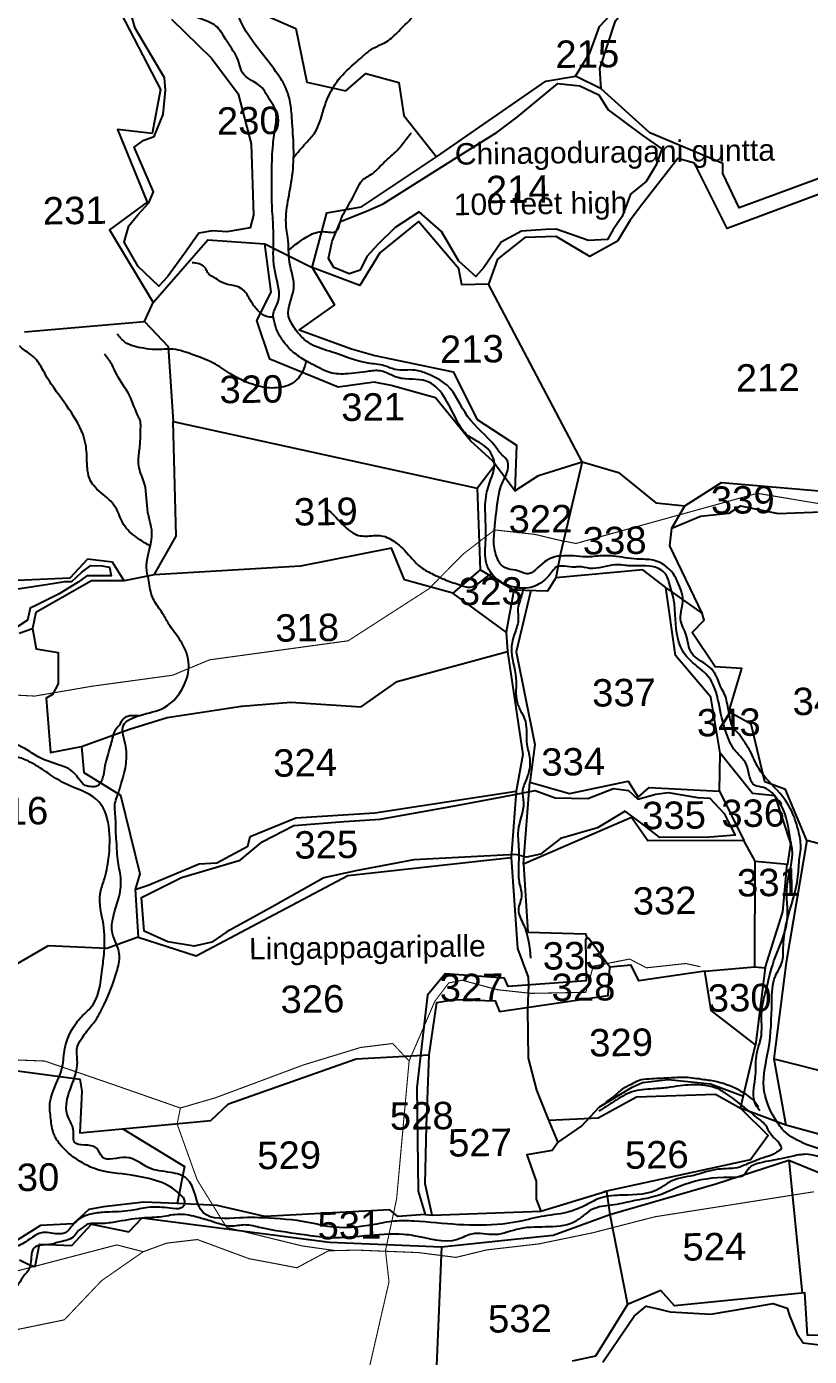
# Model space of a CAD drawing. Header units: feet. Extents: x 806214 to 813245, y 1575800 to 1585148.
# Drawn here: x 808977 to 809709, y 1579560 to 1580803 of the extents above; entities that cross this region are included whole.
import ezdxf
from ezdxf.enums import TextEntityAlignment as Align

# ---------------------------------------------------------------- set-up
doc = ezdxf.new("R2010")
doc.units = ezdxf.units.FT
doc.header["$LTSCALE"] = 15
doc.header["$MEASUREMENT"] = 0
doc.linetypes.add('HIDDEN2', pattern=[0.1875, 0.125, -0.0625])
for name, color, linetype in [('HILL', 17, 'Continuous'), ('PLOT', 7, 'Continuous'), ('PLOT NO', 7, 'Continuous'), ('ROADS', 6, 'Continuous'), ('TANKS-STREAM', 4, 'Continuous'), ('TEXT', 1, 'Continuous')]:
    doc.layers.add(name, color=color, linetype=linetype)
doc.styles.get("Standard").update_dxf_attribs({"font": 'arial.ttf'})
doc.linetypes.add('DOTS', pattern='A,1e-06,-3,["●",Standard,S=3,R=0,X=-1.25,Y=-1.25],-3', length=6.000001)

msp = doc.modelspace()

# ---------------------------------------------------------------- linework, layer by layer
at = {"layer": 'HILL', "lineweight": -2}
for points in [[(809112.7, 1580810.2), (809150, 1580773.7), (809174.9, 1580740.2), (809187.2, 1580693.6), (809189.5, 1580626.7), (809186.4, 1580615.1), (809164.4, 1580611.2), (809151.2, 1580612.3), (809138.4, 1580610.1), (809124.8, 1580591.1), (809108.9, 1580569), (809100.8, 1580560.5), (809081.6, 1580578.8), (809068.4, 1580601.6), (809072.7, 1580616.9), (809081.3, 1580627), (809091.4, 1580638.5), (809096, 1580648.5), (809077.7, 1580690.4), (809086.8, 1580696.8), (809096.6, 1580700.4), (809105, 1580720.9), (809107.2, 1580743.8), (809106.1, 1580755.3), (809078.6, 1580801.8), (809073.7, 1580819.1)], [(809259.4, 1580586.2), (809263, 1580602.5), (809270.6, 1580621), (809295, 1580630.5), (809310.7, 1580637.4), (809379.8, 1580681), (809417.2, 1580704.5), (809436, 1580718.4), (809474, 1580750), (809494.6, 1580747.8), (809512.2, 1580739.2), (809521, 1580725.2), (809552.9, 1580701.6), (809571.2, 1580688.7), (809565.9, 1580673.9), (809556.6, 1580658.2), (809542, 1580646.5), (809534, 1580625.6), (809525.8, 1580613.5), (809520.4, 1580604), (809502.7, 1580603.1), (809472.5, 1580613.8), (809462.4, 1580613.3), (809440, 1580611.8), (809421.1, 1580601.5), (809404.8, 1580577.9), (809397.3, 1580569.5), (809381.5, 1580583.8), (809365.2, 1580611.4), (809344.4, 1580629.8), (809321.8, 1580615.3), (809305.3, 1580599.1), (809295.3, 1580588.1), (809289, 1580575.3), (809278.9, 1580571.9), (809264.4, 1580577.8), (809259.4, 1580586.2)], [(808958.9, 1580275.8), (808995.4, 1580281.6), (809013, 1580284.4), (809019.5, 1580284.1), (809028.8, 1580293.1), (809037.2, 1580299.1), (809047.5, 1580298.8), (809054.8, 1580297.8), (809056.4, 1580289.5), (809033.5, 1580289.7), (809025.4, 1580283.5), (809007.6, 1580272.7), (808986.6, 1580262.2), (808980.7, 1580259.3), (808978, 1580248.1), (808960.6, 1580236.5)], [(809087.1, 1579957.3), (809084.8, 1579988.8), (809122, 1580007.4), (809176.8, 1580023.6), (809197.4, 1580040.7), (809227.2, 1580056.2), (809274.3, 1580059.7), (809307.9, 1580062.1), (809375.8, 1580074.1), (809422.2, 1580083), (809452.8, 1580088.9), (809471.4, 1580082), (809501.9, 1580081.3), (809525.9, 1580090.6), (809539.9, 1580088.8), (809548.8, 1580080.6), (809565.6, 1580085.4), (809577, 1580086.8), (809604.4, 1580082.2), (809616.2, 1580081.6), (809629.4, 1580067.2), (809634.8, 1580056.7), (809639.7, 1580047.1), (809616.1, 1580045.3), (809569.4, 1580044.9), (809555.4, 1580055.7), (809536.9, 1580069.5), (809511.2, 1580054), (809476.3, 1580044), (809457.6, 1580029.2), (809444.7, 1580026.6), (809434.8, 1580028.9), (809339.2, 1580023.9), (809285, 1580013.6), (809255.3, 1580007.1), (809205.2, 1579979.2), (809164.6, 1579956.7), (809150.4, 1579947), (809133.8, 1579943.1), (809109.2, 1579947.4), (809087.1, 1579957.3)], [(809516, 1579554.1), (809545.3, 1579597.3), (809556.4, 1579606.5), (809569, 1579603.7), (809579, 1579601.4), (809617.1, 1579599.2), (809651.8, 1579605.1), (809675.3, 1579609), (809688.3, 1579604.8), (809690.6, 1579598), (809697.4, 1579580.9), (809703.2, 1579572.2), (809731.4, 1579568.9)]]:
    msp.add_lwpolyline(points, dxfattribs=at)
at = {"layer": 'PLOT', "lineweight": -2}
for points in [[(809281.6, 1580906.4), (809262.7, 1580846), (809217.1, 1580857.5), (809201.6, 1580853.1), (809191.9, 1580817.5), (809228.9, 1580801.3), (809239.4, 1580751.1), (809275.8, 1580743.2), (809294.4, 1580759.2), (809325.2, 1580750.9), (809330, 1580720.1), (809360.4, 1580681.5), (809462.8, 1580752.2), (809490.4, 1580756.7), (809504.2, 1580779.1), (809512.8, 1580803.4), (809586, 1580881.2), (809587.5, 1580933.5)], [(809514.4, 1580745.1), (809513.2, 1580764), (809527.9, 1580808.7), (809586, 1580881.2)], [(809060.9, 1580824.2), (809102.4, 1580744.4), (809094.6, 1580703.1), (809062.3, 1580706.8), (809089.9, 1580638.9), (809054.9, 1580613), (809095.5, 1580545)], [(809967.1, 1580754.3), (809964.6, 1580713.9), (809892.2, 1580715.5), (809863.7, 1580716.2), (809849.4, 1580702.9), (809798.8, 1580702.7), (809757.1, 1580675.5), (809643.6, 1580633.6), (809628.1, 1580665.7), (809628.2, 1580675.1), (809559.9, 1580703.9), (809514.4, 1580745.1), (809490.4, 1580756.7)], [(809721.8, 1580647.7), (809632.4, 1580614.2), (809601.6, 1580675.5), (809586.1, 1580679.8), (809552.3, 1580636.3), (809541.5, 1580622), (809529.9, 1580602.5), (809503.8, 1580588.1), (809472.4, 1580607), (809443.2, 1580606), (809417.6, 1580585.7), (809409.1, 1580562.2), (809384.2, 1580561.7), (809381.5, 1580576.6), (809343.8, 1580620.8), (809307.5, 1580591.6), (809288.7, 1580561.1), (809244.3, 1580578), (809258, 1580628.9), (809290.5, 1580634.5), (809360.4, 1580681.5)], [(808975.3, 1580517.7), (809087.5, 1580527.4), (809095.5, 1580545), (809146.7, 1580603.8), (809200, 1580599.9), (809244.3, 1580578), (809265, 1580543), (809232.2, 1580519.6), (809280.9, 1580501.9), (809302.9, 1580495.7), (809376.2, 1580480.3), (809398.5, 1580435.8), (809435.3, 1580411.7), (809433.6, 1580369.1), (809455.8, 1580383.5), (809496.7, 1580396.1), (809476.3, 1580310.5), (809472, 1580287.7), (809464.3, 1580275.3), (809432.9, 1580276.2), (809425.5, 1580236.8), (809427, 1580218.9), (809441.3, 1580122.6), (809434.9, 1580088.1), (809430.2, 1580026.1), (809436.1, 1579941.2), (809446.3, 1579914.3), (809446.6, 1579906.7), (809445.5, 1579884), (809446.1, 1579838.5), (809454.1, 1579808.5), (809464.7, 1579782.1), (809474.1, 1579759.6), (809468.8, 1579752.3), (809445, 1579748), (809453.7, 1579723.6), (809453.6, 1579706.7), (809458, 1579695.5), (809519.4, 1579714.2), (809522.7, 1579692.4), (809539.2, 1579608.1)], [(809433.6, 1580369.1), (809412.8, 1580397.2), (809392.6, 1580415.5), (809359.5, 1580455.9), (809318, 1580467.5), (809302.3, 1580470.5), (809268.6, 1580465.9), (809204.7, 1580492.2), (809192.4, 1580528.3), (809205.8, 1580554.8), (809200, 1580599.9)], [(809496.7, 1580396.1), (809530.8, 1580386.1), (809565.6, 1580357.7), (809592.6, 1580355), (809627.1, 1580376.8), (809787.7, 1580363), (809825.3, 1580369.4), (809922, 1580358.2), (810002.9, 1580359.6), (809993.2, 1580443.1), (809976.8, 1580457.4), (809954.5, 1580508.8), (809926.2, 1580510.6), (809920.5, 1580496.6), (809845.9, 1580509), (809840.4, 1580547.4), (809888.4, 1580554.8), (809861.2, 1580588.2)], [(809496.7, 1580396.1), (809409.1, 1580562.2)], [(809087.5, 1580527.4), (809109.6, 1580503.9), (809114.4, 1580433.8), (809398.4, 1580371.6), (809415.3, 1580393.8)], [(809398.4, 1580371.6), (809401.2, 1580295.2), (809375.9, 1580273.2), (809330.6, 1580285.7), (809318.4, 1580315.3), (809233.3, 1580298.7), (809096.5, 1580290.5), (809117, 1580326.5), (809114.4, 1580433.8)], [(809787.7, 1580363), (809770.2, 1580307.9), (809830.6, 1580187.8), (809896, 1580064.1), (809896.7, 1580063), (809828.4, 1580052.6), (809805.1, 1580023.1), (809750.4, 1580030.5), (809706.9, 1580041.9), (809686.7, 1580089.7), (809667.6, 1580096.9), (809654.7, 1580150.9), (809633.8, 1580162.4), (809646, 1580202.8), (809621.1, 1580204.5), (809599.5, 1580236.6), (809610.7, 1580248.1), (809609, 1580254.5), (809574.8, 1580278.5)], [(809609, 1580254.5), (809578.6, 1580317.5), (809580.6, 1580334), (809592.6, 1580355)], [(809580.6, 1580334), (809607.4, 1580345.3), (809622, 1580346.9), (809634.3, 1580348.2), (809644.8, 1580354.9), (809679.9, 1580347.8), (809720.5, 1580349.4), (809726.3, 1580307.6), (809770.2, 1580307.9)], [(809096.5, 1580290.5), (809068.6, 1580284.9), (809057.4, 1580302.3), (809034.2, 1580305), (809017.8, 1580287.3), (808947.1, 1580284.4)], [(809432.9, 1580276.2), (809401.2, 1580295.2)], [(809625, 1580088.3), (809625.8, 1580123.8), (809617.1, 1580176.2), (809584, 1580215.2), (809574.8, 1580278.5), (809553.4, 1580295.3), (809472, 1580287.7)], [(809068.6, 1580284.9), (809037.9, 1580285), (808986, 1580255.3), (808982.9, 1580240.2)], [(809425.5, 1580236.8), (809375.9, 1580273.2)], [(809448.6, 1580275.8), (809435, 1580218.4), (809452.6, 1580131.9), (809447.9, 1580096.3)], [(808970.4, 1580236), (808982.9, 1580240.2), (808986.2, 1580221.2), (809006.9, 1580217.8), (809006.7, 1580188.7), (809001.6, 1580178.6), (808995.4, 1580175.2), (808999.6, 1580124.5), (809028.6, 1580130.1), (809073.4, 1580146.2), (809108.6, 1580157.2), (809178.3, 1580167.7), (809224.4, 1580171.4), (809290.1, 1580167.2), (809323.7, 1580190.6), (809427, 1580218.9)], [(809028.6, 1580130.1), (809030.9, 1580105.6), (809065, 1580084.6), (809083.1, 1580010.8), (809078.7, 1579996.3), (809081.4, 1579951.8), (809135.9, 1579934.3), (809277.5, 1580009.2), (809430.2, 1580026.1)], [(809658.4, 1580022.6), (809689, 1580019.8), (809691.9, 1580039.1), (809677.3, 1580083.7), (809655.9, 1580086.1), (809625.8, 1580123.8)], [(809442, 1580019.8), (809447.9, 1580096.6), (809485, 1580085.9), (809539.8, 1580097.5), (809549, 1580082.7), (809559.4, 1580091.5), (809625, 1580088.3), (809647.9, 1580042)], [(809078.7, 1579996.3), (809090.9, 1580000.4), (809138.6, 1580020.2), (809155, 1580021.3), (809184.1, 1580036.6), (809186.3, 1580045.8), (809229.1, 1580063.1), (809302.7, 1580068), (809434.9, 1580088.1)], [(809611.3, 1579919.8), (809658.1, 1579923.8), (809658.4, 1580022.6), (809647.9, 1580042), (809558.2, 1580041.8), (809542.7, 1580063.6), (809442, 1580019.8), (809446, 1579956.3), (809499.7, 1579954.7), (809501.3, 1579950.1)], [(809706.9, 1580041.9), (809687.5, 1579928.1), (809675.8, 1579838), (809687, 1579775.8), (809644.9, 1579791.9)], [(809658.1, 1579923.8), (809667.7, 1579922.9), (809684.3, 1579975.3), (809688.4, 1580019.8)], [(809675.8, 1579838), (809732.9, 1579823.6), (809785.1, 1579789.5), (809806.7, 1579782.2), (809827.2, 1579789.6), (809827.2, 1579806.5), (809888.9, 1579840.9), (809906.5, 1579866.3), (809898, 1579953.5), (809885.6, 1579989.6), (809820.7, 1579983.9), (809800.5, 1580003.8), (809805.1, 1580023.1)], [(809081.4, 1579951.8), (809052.2, 1579941), (808997.5, 1579943.5), (808952.9, 1579917.6), (808943.4, 1579930.6), (808878.6, 1579892.8), (808847.6, 1579895.3)], [(808935.6, 1579831.1), (809027, 1579818.8), (809029, 1579807.8), (809027.1, 1579768.8), (809149.4, 1579780.2), (809166.1, 1579795.9), (809285.5, 1579837.8), (809353.7, 1579841.5), (809360.9, 1579890.5), (809377.9, 1579893.4), (809415.3, 1579892.2), (809419.3, 1579882.2), (809520.9, 1579897.2), (809522.7, 1579923.5), (809502.7, 1579950.6), (809499.9, 1579949.5), (809500.6, 1579910.8), (809427.6, 1579905.5), (809424, 1579913.2), (809368.6, 1579917.5), (809352.1, 1579897.4), (809342.1, 1579811), (809343.4, 1579714.2), (809350, 1579692.3), (809356.5, 1579691.8), (809349.9, 1579721), (809351.1, 1579775), (809353.7, 1579841.5)], [(809465.4, 1579780.5), (809511.8, 1579782.8), (809547.5, 1579802.4), (809621.4, 1579804.9), (809644.9, 1579791.9), (809658.7, 1579851), (809617.3, 1579883.2), (809611.3, 1579919.8), (809549.6, 1579910.9), (809542.6, 1579925.4), (809522.7, 1579923.5)], [(809667.7, 1579922.9), (809658.7, 1579851)], [(809067.1, 1579772.5), (809124.9, 1579737.2), (809118, 1579702.6), (809086.8, 1579704), (809049, 1579699.4), (809035.4, 1579697.1), (809020.7, 1579683.7), (808990.2, 1579682), (808965, 1579666.1), (808930.6, 1579659.9), (808906.4, 1579678), (808899.5, 1579709), (808890.1, 1579741.6), (808888.4, 1579826.4)], [(809474.1, 1579759.6), (809496.1, 1579774.9), (809512.8, 1579792.9), (809543.4, 1579811.4), (809553.2, 1579815.6), (809577.1, 1579818.6), (809616.8, 1579814.5), (809647.5, 1579803)], [(810526.2, 1579604.9), (810447.9, 1579636.9), (810425.9, 1579629.4), (810419, 1579659.1), (810309.6, 1579709.5), (810238.4, 1579713.7), (810242.7, 1579743.8), (810206.8, 1579787.2), (810103.9, 1579804.5), (810013.8, 1579776.5), (809947.4, 1579747.7), (809878.4, 1579705), (809845.3, 1579698.6), (809816.5, 1579583.9), (809798.5, 1579578.1), (809787.3, 1579577.6), (809707.4, 1579579.5), (809705, 1579619.1), (809583, 1579607), (809570.4, 1579621.3), (809539.2, 1579608.1), (809509.1, 1579559.8), (809487.4, 1579555.2)], [(809644.9, 1579791.9), (809670.5, 1579766.2), (809654.2, 1579743.3), (809516.7, 1579713.4)], [(809947.4, 1579747.7), (809869.1, 1579747.8), (809843.7, 1579733.3), (809687, 1579775.8)], [(808970.5, 1579649.9), (808979.8, 1579645.2), (808985.1, 1579643.7), (808989.2, 1579664.5), (809019.6, 1579663.4), (809038, 1579683.2), (809072.8, 1579676.1), (809085.2, 1579689.2), (809190.7, 1579675.4), (809260.4, 1579666.3), (809343.1, 1579662.9), (809365.1, 1579662), (809427.1, 1579668.5), (809469.5, 1579672.9), (809522.7, 1579692.4), (809621.8, 1579720.9), (809690.1, 1579743), (809744, 1579721.1), (809784.2, 1579705.4), (809845.3, 1579698.6)], [(809690.1, 1579743), (809702.4, 1579618.9)], [(809350, 1579692.3), (809324.3, 1579690.5), (809316.9, 1579696.6), (809200, 1579690.5), (809155.4, 1579700.7), (809118, 1579702.6)], [(809356.5, 1579691.8), (809458, 1579695.5)], [(809365.1, 1579662), (809356.3, 1579454.3)]]:
    msp.add_lwpolyline(points, dxfattribs=at)
at = {"layer": 'ROADS', "linetype": 'DOTS', "lineweight": -2, "ltscale": 0.15, "const_width": 1}
for points in [[(808927.6, 1580180.1), (808984.8, 1580177.1), (809038.3, 1580186.3), (809113.7, 1580196.6), (809148.3, 1580211), (809277.9, 1580228.8), (809353.5, 1580277.5), (809378.6, 1580303), (809385.8, 1580310.2), (809414.8, 1580332.5), (809452.5, 1580328.3), (809475.2, 1580322.9), (809490.9, 1580319.8), (809617, 1580354.7), (809660.5, 1580366.7), (809725.7, 1580355.8)], [(809554.6, 1578619.4), (809538.3, 1578931.3), (809513.7, 1579031.4), (809447.3, 1579156.6), (809375.6, 1579245.7), (809317.8, 1579304.9), (809284.7, 1579348.9), (809276.3, 1579415.2), (809280.6, 1579474.5), (809316.1, 1579629.4), (809312.8, 1579658.6), (809323.2, 1579706.8), (809334.9, 1579835.9), (809358.9, 1579891.6), (809371.9, 1579908.8), (809384.4, 1579911.4), (809417.6, 1579902.5), (809449, 1579899.1), (809500.1, 1579900.1), (809507.1, 1579924.5), (809541.1, 1579931.2), (809556.8, 1579923), (809593.6, 1579927), (809607.3, 1579924)], [(808322.3, 1579877.2), (808380.2, 1579858.6), (808443.3, 1579846.2), (808495.4, 1579845.8), (808548.7, 1579860.4), (808643.5, 1579844), (808693, 1579835.3), (808740.9, 1579836.7), (808808.7, 1579836.5), (808849.9, 1579836.1), (808870.9, 1579840.7), (808915.9, 1579838.9), (808994.2, 1579835.8), (809059.1, 1579813.5), (809121, 1579791.9), (809153.9, 1579801.5), (809235.9, 1579832.1), (809289.5, 1579848.5), (809319.5, 1579852.2), (809334.9, 1579835.9)], [(809265.5, 1579658.6), (809235, 1579662.9), (809184.8, 1579675.2), (809164.2, 1579680.3), (809136.7, 1579724.7), (809118, 1579776.9), (809121, 1579791.9)], [(808868.1, 1579601.1), (808867, 1579613.1), (808969.4, 1579639.8), (809061.6, 1579663.9), (809086.3, 1579657.5)]]:
    msp.add_lwpolyline(points, dxfattribs=at)
at = {"layer": 'ROADS', "linetype": 'HIDDEN2', "lineweight": -2, "ltscale": 10, "const_width": 1}
msp.add_lwpolyline([(808956.7, 1579582.3), (809012.5, 1579593.8), (809047.4, 1579630.5), (809086.3, 1579657.5), (809108, 1579665.5), (809136.9, 1579668.9), (809185.2, 1579651), (809213.9, 1579645.6), (809230, 1579642.5), (809259.5, 1579658.4), (809286.3, 1579659), (809343.6, 1579656.7), (809378.7, 1579652.2), (809407.4, 1579659.2), (809456.1, 1579664.8), (809506.5, 1579675.2), (809564.8, 1579690.2), (809641.3, 1579702.2), (809713.6, 1579713.6)], dxfattribs=at)
at = {"layer": 'TANKS-STREAM', "lineweight": -2}
for points in [[(809940.4, 1579786.5), (809932.6, 1579777.5), (809923.6, 1579773.6), (809912.4, 1579769.8), (809902.6, 1579764.2), (809892.8, 1579754.9), (809881.8, 1579746.6), (809865.7, 1579736.8), (809856.2, 1579733), (809844.6, 1579730.2), (809837.9, 1579728.7), (809781.1, 1579739.5), (809743.5, 1579747.7), (809706.2, 1579757.9), (809685.1, 1579770.9), (809676.5, 1579782.6), (809666.5, 1579811.1), (809670.9, 1579846.9), (809674, 1579890.9), (809677.4, 1579915.3), (809683.7, 1579928.6), (809684.8, 1579941.3), (809687.3, 1579963), (809698.5, 1580008.5), (809700, 1580025.7), (809701.1, 1580034), (809699.3, 1580049.6), (809697.3, 1580057), (809693.8, 1580066.8), (809681.5, 1580086.4), (809661.8, 1580109.4), (809653.5, 1580126.1), (809647.4, 1580135.8), (809642, 1580143.2), (809638.5, 1580146.9), (809634.2, 1580160.6), (809632.5, 1580169.4), (809630.6, 1580176.9), (809627.3, 1580183.7), (809617.7, 1580202.5), (809598.9, 1580217.6), (809594, 1580234), (809588.8, 1580249.1), (809590.8, 1580267.8), (809587.5, 1580280.5), (809581.8, 1580291.6), (809563.2, 1580304.1), (809548, 1580305.2), (809525.8, 1580308), (809515, 1580308.3), (809500.3, 1580307.2), (809488.6, 1580308.2), (809476.5, 1580308), (809473.9, 1580307.8), (809454.9, 1580297), (809447.5, 1580291.6), (809436.7, 1580294.1), (809427.2, 1580296.2), (809422.4, 1580298.5), (809416.1, 1580309.4), (809414.4, 1580317.3), (809414.8, 1580332.5), (809417.8, 1580359.6), (809422.4, 1580377.3), (809426.4, 1580385.9), (809426.1, 1580398.4), (809422, 1580402.5), (809415.1, 1580411), (809389.6, 1580438.6), (809370.4, 1580467.7), (809351.7, 1580478.5), (809340.4, 1580481.8), (809321.6, 1580482.6), (809311.7, 1580486), (809296.6, 1580488.4), (809262.9, 1580498.8), (809243, 1580506.3), (809233.6, 1580513.8), (809225.2, 1580525.3), (809222.2, 1580532.2), (809227.1, 1580558.2), (809223.1, 1580582.8), (809221.5, 1580605.8), (809220.3, 1580613.4), (809225.2, 1580660.4), (809227, 1580686.5), (809225.6, 1580713.3), (809224.3, 1580728.6), (809220.7, 1580743.1), (809212.5, 1580758), (809178.7, 1580805.5), (809167.3, 1580824.4), (809141.8, 1580833.9), (809125.1, 1580837.8), (809078.9, 1580855.6), (809049.9, 1580862.6), (809039.7, 1580871.5), (809032.9, 1580882.2), (809019.6, 1580894.5), (809004.1, 1580904.4), (808967.9, 1580942.9), (808963.1, 1580969.9), (808955.2, 1580989.6), (808945.1, 1581014.2), (808936.9, 1581026.6), (808925.7, 1581033.8), (808906.8, 1581043.9), (808885.1, 1581077), (808846.9, 1581091.8), (808823.6, 1581095.3), (808809.6, 1581097.5), (808797, 1581102.3), (808783.7, 1581111.1), (808770.3, 1581125.2), (808746.6, 1581151.7), (808736.2, 1581178), (808726.7, 1581184.8), (808693.5, 1581209.4), (808676.5, 1581230.4), (808671, 1581258.3), (808667.2, 1581276.1), (808661.9, 1581284.4), (808653, 1581295.8), (808640.4, 1581304), (808631.3, 1581306.3), (808620.2, 1581306.8), (808603.1, 1581306.6), (808579.5, 1581302.5), (808565.2, 1581300.9), (808508.9, 1581291.6), (808486.9, 1581304), (808474.8, 1581322.8), (808470.8, 1581332), (808466.4, 1581336), (808462.4, 1581345.9), (808458.8, 1581361.8), (808450.4, 1581368.9), (808441.6, 1581377.7), (808422.8, 1581391.6), (808392, 1581401.5), (808384.8, 1581403.7), (808377.1, 1581409.7), (808371.1, 1581416.6), (808360.4, 1581431.9), (808353.9, 1581442.8), (808349.8, 1581449.1), (808340.5, 1581454.7), (808325.3, 1581464.1), (808307, 1581466.9), (808298.5, 1581463.6), (808293.1, 1581460.7), (808278.6, 1581459.5), (808261, 1581464.2), (808248, 1581470.8), (808220.6, 1581475.8), (808204.6, 1581477.1), (808181.2, 1581481.9), (808164, 1581497), (808147.8, 1581511.5), (808131.1, 1581517.3), (808110.6, 1581533.7), (808098.5, 1581549.4), (808081.8, 1581557.6)], [(809662.7, 1579789.2), (809657.9, 1579797.8), (809658.9, 1579823), (809659.3, 1579837.6), (809661.4, 1579848.2), (809663.8, 1579856.9), (809664.6, 1579882.3), (809668.5, 1579901.3), (809676, 1579929.4), (809688.4, 1579967.4), (809688.3, 1579999.6), (809693.1, 1580034.3), (809691.9, 1580040.7), (809685.1, 1580070.3), (809680.2, 1580079.1), (809666.4, 1580091.5), (809657.9, 1580093.7), (809650.4, 1580112.8), (809638.5, 1580127.5), (809633.9, 1580136.4), (809625.7, 1580163.9), (809618.1, 1580190.1), (809612.4, 1580197.8), (809596.3, 1580211.9), (809590.5, 1580219.8), (809583.7, 1580253.3), (809582.4, 1580266.7), (809577.7, 1580284.2), (809575.7, 1580289.8), (809564.9, 1580297.5), (809542, 1580298.9), (809527.4, 1580299.8), (809503.8, 1580296.5), (809493.8, 1580298), (809489.8, 1580297.7), (809471.9, 1580297.2), (809467.8, 1580292.4), (809457.6, 1580282.7), (809450.6, 1580279.3), (809433.8, 1580278.8), (809411, 1580293), (809406.7, 1580303.6), (809406.7, 1580326.3), (809407.2, 1580366.1), (809412.1, 1580382.1), (809414.7, 1580392.8), (809408.1, 1580408.6), (809388.3, 1580422.1), (809379.2, 1580435.4), (809350.9, 1580471.7), (809324.5, 1580474.9), (809314.4, 1580479.1), (809309.4, 1580480.9), (809297.1, 1580480.8), (809275.2, 1580478.3), (809258.8, 1580480.3), (809249.7, 1580484.6), (809238.3, 1580490.7), (809226.3, 1580499), (809217, 1580509.2), (809211.6, 1580518.7), (809208.6, 1580527.9), (809207.9, 1580533.9), (809212.1, 1580545), (809209.9, 1580572.3), (809208.1, 1580585.1), (809208, 1580596.7), (809208.1, 1580609.9), (809207, 1580630.6), (809206.5, 1580668.2), (809207.7, 1580692.8), (809210, 1580710.4), (809210.3, 1580723.4), (809202.1, 1580738.8), (809197.5, 1580745.8), (809178.7, 1580760.6), (809176.1, 1580768.6), (809163.3, 1580791.4), (809154.6, 1580803.4), (809139, 1580810.7), (809113.2, 1580821.4), (809060.7, 1580836), (809014.7, 1580863), (808995, 1580876.8), (808974.1, 1580898.1), (808958.8, 1580918.9), (808945.1, 1580936.3), (808938.3, 1580951.2), (808931.6, 1580967.7), (808913.5, 1581003.3), (808903.8, 1581015.2), (808890.1, 1581033), (808878.4, 1581044.4), (808863.2, 1581054.2), (808839.5, 1581066.5), (808824.3, 1581071.3), (808788.7, 1581076.3), (808765.3, 1581095.6), (808752.8, 1581119.8), (808732.6, 1581134.5), (808726.8, 1581152), (808719.2, 1581159.9), (808691.9, 1581180.1), (808679.2, 1581193), (808665.9, 1581209.8), (808656.6, 1581250.2), (808652.3, 1581265.1), (808642.7, 1581279.9), (808629.5, 1581293), (808611.2, 1581293.9), (808587.4, 1581288.1), (808572, 1581284), (808543.7, 1581280.8), (808507.8, 1581273.2), (808488.1, 1581275.7), (808415, 1581259.6), (808392.4, 1581254), (808381.5, 1581240.1), (808372.8, 1581228.5), (808363.2, 1581222.6), (808351.3, 1581216.3), (808331.8, 1581213.4), (808306.9, 1581218.8), (808294, 1581222.2), (808272.2, 1581231.6), (808249, 1581245.5), (808237.9, 1581247.6), (808204.4, 1581231.7), (808184.2, 1581222.1), (808156.8, 1581212.5), (808135.3, 1581198.5), (808093.8, 1581177.9), (808089.8, 1581172.6), (808067.5, 1581171), (808053.8, 1581168.4), (808037.4, 1581167.5), (808012.3, 1581158.8), (808004.9, 1581156.3), (807972.9, 1581149), (807944.8, 1581140), (807930.8, 1581134.5), (807914.9, 1581123.1), (807912.2, 1581119.6), (807902.6, 1581118.2), (807868.8, 1581138.6), (807846.3, 1581157), (807835.1, 1581164.9), (807825.4, 1581171.6), (807780.6, 1581184.2), (807757, 1581191.1), (807736.2, 1581194.5), (807730.6, 1581192.5), (807714.5, 1581187), (807689.7, 1581180.6), (807682.6, 1581177), (807668.4, 1581172.3), (807655.2, 1581170.6), (807644.9, 1581171.8), (807618.3, 1581182.9), (807587.9, 1581190.6), (807579.5, 1581193.8), (807561.6, 1581198.6), (807552.2, 1581201.7), (807535.1, 1581208.2), (807507.1, 1581230.4), (807490.6, 1581240)], [(809123.6, 1579708.6), (809124.6, 1579701.4), (809121.9, 1579698.6), (809111.3, 1579698.2), (809101.7, 1579699.1), (809090.6, 1579698.9), (809074.8, 1579696), (809051.6, 1579694.5), (809038.6, 1579692.9), (809027.5, 1579688.8), (809018.3, 1579679.8), (809014.6, 1579676), (809000.6, 1579674.9), (808992.4, 1579675.5), (808973.4, 1579664.9), (808966.8, 1579662.3), (808937.3, 1579656.5), (808913.6, 1579658.2), (808899.3, 1579674), (808890.3, 1579682), (808866.5, 1579697.9), (808836.4, 1579703.6), (808813.8, 1579708.8), (808793.8, 1579712), (808755.5, 1579716.4), (808742.9, 1579717.7), (808722.9, 1579715.2), (808702.7, 1579714.7), (808678.9, 1579718.6), (808668.3, 1579720.7), (808653.2, 1579728.1), (808596.3, 1579728.7), (808578.6, 1579725.2), (808572, 1579720.7), (808569.6, 1579717.5), (808556.3, 1579712.4), (808540.8, 1579709.5), (808532.9, 1579705.7), (808526.4, 1579699.2), (808512.8, 1579695), (808504.5, 1579691.5), (808497.4, 1579689.2), (808481.3, 1579691.2), (808457.5, 1579691.8), (808442.6, 1579692.9), (808425.3, 1579699.3), (808411.4, 1579705.8), (808403.4, 1579715.8), (808384.2, 1579724.9), (808364.2, 1579742), (808352.3, 1579749.7), (808347.7, 1579755.5), (808341.7, 1579762.9), (808335, 1579770.7), (808328.4, 1579784.4), (808319.1, 1579797.6), (808311, 1579806.2), (808293.1, 1579817.6), (808283, 1579818), (808271.4, 1579815.8), (808261.2, 1579803.6), (808257.4, 1579796.9), (808250, 1579774.9), (808242, 1579759.6), (808239.4, 1579753.4), (808222.4, 1579734.2), (808208.3, 1579729.9), (808175.5, 1579714.2), (808145.5, 1579702.5), (808138.4, 1579699.2), (808132.8, 1579696.9), (808122.5, 1579693.3), (808082.5, 1579692.2), (808068.2, 1579693.1), (808026.7, 1579692.9), (808006.5, 1579695.2), (807989, 1579708.6), (807974, 1579717), (807961.1, 1579725), (807923.7, 1579736.1), (807902.9, 1579733.9), (807883.3, 1579736.1), (807864.4, 1579758.8), (807858.2, 1579778), (807843.7, 1579786.1), (807811.5, 1579807.4), (807786, 1579834.1), (807770.4, 1579857), (807765.9, 1579876.9), (807765.7, 1579892.8), (807767.1, 1579906.4), (807770.7, 1579975.5), (807769.6, 1580005.1), (807772.2, 1580023.9), (807772.7, 1580035.1), (807766.5, 1580062.8), (807762.5, 1580073.5), (807744.4, 1580103.9), (807747.6, 1580130.9), (807744.3, 1580147.6), (807743.7, 1580164.8), (807745.3, 1580185.9), (807745.8, 1580208.5), (807746.4, 1580223.3), (807744.3, 1580240.1), (807752.3, 1580258.4), (807756.3, 1580278.4), (807764.2, 1580303.8), (807781.7, 1580336.8), (807798.8, 1580348.4), (807814.3, 1580354.4), (807829.1, 1580363.2), (807845.7, 1580379.8), (807853.4, 1580386.9), (807860.3, 1580395.2), (807877.5, 1580431.7), (807881.8, 1580461.8), (807875.9, 1580495.7), (807861.8, 1580524.8), (807859.7, 1580540.8), (807857.2, 1580552.4), (807848.9, 1580562.5), (807830.8, 1580572.8), (807783, 1580599.8), (807769.5, 1580616.4), (807756.5, 1580630.6), (807740.7, 1580639.4), (807723.8, 1580647), (807703.8, 1580657.7), (807691.1, 1580673.5), (807678, 1580686.2), (807667.8, 1580691.9), (807651.2, 1580700.7), (807636.7, 1580704.4), (807627.3, 1580707.8), (807613.9, 1580717.4), (807580.5, 1580749.4), (807553.2, 1580764.9), (807547.7, 1580785.7), (807545.3, 1580802.6), (807541.6, 1580812.1), (807539, 1580819.5), (807525.9, 1580857.9), (807520.3, 1580872), (807511.3, 1580885.9), (807498.3, 1580898.1), (807487.7, 1580907), (807480.8, 1580914.5), (807470.5, 1580927.8), (807455, 1580962.7), (807442.5, 1580966.7), (807426.2, 1580979.2), (807419.2, 1580988.1), (807416.8, 1581008.7), (807415.2, 1581025.2), (807408.2, 1581036.5), (807402.5, 1581048.5), (807396.2, 1581058.4), (807391.5, 1581072.8), (807386.5, 1581089.3), (807378, 1581100.2), (807366.5, 1581109.4), (807358.3, 1581128.5), (807349.2, 1581141.2), (807340.5, 1581147.3), (807334.9, 1581154.4), (807335.1, 1581165.5)], [(809226.9, 1580680.9), (809238.3, 1580694.1), (809246.9, 1580704.4), (809256.3, 1580729.8), (809261.5, 1580742), (809268.7, 1580753.3), (809285.5, 1580770), (809293.2, 1580776.9), (809301.4, 1580782.9), (809312.6, 1580788.4), (809323.6, 1580797.3), (809330.4, 1580804.2), (809337.6, 1580812), (809345.7, 1580825.3), (809355.4, 1580828.8), (809363.1, 1580832.8), (809375.7, 1580840.2), (809384.4, 1580844.2)], [(809222.2, 1580593.9), (809241.3, 1580607.8), (809254.4, 1580611.4), (809266.8, 1580611.8), (809270.6, 1580621), (809278.9, 1580637.5), (809286.5, 1580652.1), (809290.8, 1580659), (809300.9, 1580665.9), (809311.5, 1580676.3), (809324, 1580687.6), (809332.2, 1580698), (809337, 1580703.9)], [(809208, 1580531.4), (809201.5, 1580532.2), (809193.7, 1580537.5), (809187.4, 1580545.6), (809180.3, 1580556.3), (809174, 1580560.1), (809164, 1580562.3), (809158.1, 1580564.9), (809153, 1580568.3), (809147.6, 1580571.7), (809145.6, 1580575.2), (809143.6, 1580578.3), (809138.6, 1580581.3), (809132, 1580582.4)], [(809238.6, 1580490.5), (809235.5, 1580481), (809225.5, 1580469.5), (809217.7, 1580466.4), (809200.2, 1580465.7), (809183, 1580470.7), (809169.3, 1580477.6), (809153.9, 1580487.4), (809132.7, 1580496.3), (809114.3, 1580501.4), (809097.2, 1580501.1), (809086.7, 1580502.3), (809069.1, 1580508.2), (809061.9, 1580515.6)], [(809092.7, 1580317.3), (809082.5, 1580323.9), (809069, 1580335.9), (809061.5, 1580351.5), (809055.9, 1580359.3), (809041.2, 1580372.5), (809036.9, 1580378.5), (809034.3, 1580388.2), (809033.5, 1580401.5), (809032.8, 1580410.6), (809003, 1580464.9), (808993, 1580481), (808985.6, 1580492.4), (808975.3, 1580500.7), (808970.6, 1580504.5)], [(809683.2, 1579753.7), (809673.6, 1579747.8), (809663.9, 1579744.6), (809656.2, 1579741.5), (809649.7, 1579738.9), (809644, 1579736.7), (809623.7, 1579734.6), (809601, 1579728.9), (809578.8, 1579722.9), (809569.6, 1579716.9), (809534.5, 1579710.3), (809514.5, 1579708), (809500, 1579701.1), (809485.3, 1579695), (809461.3, 1579690.9), (809437.9, 1579685.8), (809422.3, 1579683.4), (809381.1, 1579682.8), (809339.4, 1579686.1), (809321.1, 1579686), (809302.5, 1579683), (809258.8, 1579681.1), (809245.8, 1579683.9), (809203.9, 1579688.9), (809176.5, 1579689.2), (809142.3, 1579694.2), (809127.2, 1579725.7), (809111.9, 1579731.6), (809091.5, 1579735.9), (809070.3, 1579745.6), (809048, 1579746.1), (809042.6, 1579754.4), (809021.9, 1579760.1), (809020.8, 1579771.9), (809016.3, 1579782.8), (809014.6, 1579789), (809024.7, 1579834.9), (809024.6, 1579848.5), (809028.5, 1579856.5), (809036.8, 1579867.8), (809042.5, 1579875.1), (809047.6, 1579884.3), (809062.2, 1579921.5), (809063.9, 1579936.2), (809057.5, 1579955.1), (809063.2, 1579987.6), (809065.4, 1580005.4), (809062.8, 1580021.9), (809061.3, 1580041.5), (809060.6, 1580051.3), (809060.4, 1580062.9), (809060.2, 1580078.2), (809062.6, 1580085), (809064.3, 1580090.5), (809070, 1580130.2), (809067.9, 1580149.8), (809083.1, 1580159.1), (809105.7, 1580166.2), (809125.6, 1580189.7), (809128.7, 1580208.8), (809120.9, 1580229.2), (809111.4, 1580242.6), (809105.5, 1580252.5), (809100.9, 1580259.4), (809094.4, 1580271.1), (809091.2, 1580286.7), (809089.6, 1580293.9), (809094.4, 1580330.4), (809090.7, 1580348.7), (809087.5, 1580375.6), (809082.5, 1580390.5), (809081.9, 1580398.2), (809083.2, 1580410.8), (809083.9, 1580429.1), (809083.4, 1580434.9), (809081.9, 1580438.2), (809073.4, 1580458.1), (809061.6, 1580477.7), (809057.1, 1580486.8), (809050.2, 1580496.9)], [(809123.6, 1579708.6), (809112, 1579718), (809088.5, 1579726.6), (809075.3, 1579729.1), (809040.7, 1579735.2), (809026.8, 1579742.2), (809007.8, 1579758.8), (809002.7, 1579767.6), (808999.9, 1579781.7), (808999.1, 1579796.5), (809010.6, 1579830.2), (809012.9, 1579847.4), (809022.8, 1579870.2), (809032.2, 1579880.9), (809036.7, 1579885.2), (809047.9, 1579921.1), (809049.8, 1579937.5), (809049, 1579963.7), (809046, 1579992.1), (809049.5, 1580004.7), (809053.9, 1580025.3), (809042.7, 1580080.3), (809012.5, 1580095.6), (808997.1, 1580105.2), (808983, 1580114.1), (808972.3, 1580118.9), (808958.3, 1580123.1), (808947.9, 1580127.4), (808939.2, 1580133.2), (808928, 1580142.9), (808912, 1580154.3), (808905.5, 1580162), (808899.2, 1580168.9), (808882.3, 1580194.3), (808868.9, 1580204.5), (808861.4, 1580211.8), (808853.8, 1580217.5), (808847.1, 1580226.1), (808837.8, 1580237.6), (808830.3, 1580244.1), (808822.3, 1580255.2), (808816, 1580259.7), (808809.3, 1580267), (808796, 1580272.2), (808776.5, 1580275.7), (808743.9, 1580275.1), (808713.9, 1580273.9), (808696.4, 1580273.7), (808668.7, 1580272.3), (808652.4, 1580270.9), (808644.5, 1580269.1), (808621.6, 1580269.6), (808599.1, 1580273.6), (808588.1, 1580276.6), (808539.9, 1580303.3), (808533, 1580319.8), (808521.5, 1580338.6), (808506.3, 1580349.8), (808499.7, 1580355.2), (808465.6, 1580370.9), (808447.2, 1580381), (808431.3, 1580388.6), (808418.9, 1580398.5), (808409, 1580413.9), (808399.7, 1580427.7), (808388.6, 1580440.8), (808369.4, 1580444.7), (808329.8, 1580456.6), (808317.3, 1580462.3), (808297.1, 1580469.7), (808289.7, 1580472.5), (808281.3, 1580476.4)], [(809257.5, 1580345.7), (809257, 1580349.7), (809280.4, 1580330.9), (809294.4, 1580326.7), (809308.9, 1580327.1), (809322.2, 1580320.8), (809330.6, 1580313.4), (809345.8, 1580297.6), (809357.7, 1580290.9), (809367.7, 1580286.3), (809381.3, 1580281.3), (809392.2, 1580279), (809402.9, 1580285), (809411.9, 1580291.8)], [(809081.8, 1580158.7), (809067.4, 1580155.6), (809064, 1580150), (809059.8, 1580144.6), (809057.3, 1580137), (809055.5, 1580130.3), (809050.5, 1580112.1), (809049, 1580103.1), (809047.2, 1580097.8), (809043.6, 1580093.3), (809036.8, 1580092.4), (809032, 1580093.6), (809025.6, 1580100.4), (809018.9, 1580107.5), (809008.8, 1580112.3), (808988.1, 1580120.3), (808975.6, 1580128), (808952.7, 1580139.1), (808930.5, 1580155.7), (808913.3, 1580162.3), (808907.6, 1580171), (808903.8, 1580182.3), (808896.2, 1580196.4), (808887.1, 1580204.2), (808863.4, 1580225), (808855.3, 1580237), (808827.7, 1580265.1), (808818.8, 1580273.6), (808803.2, 1580279.5), (808788.4, 1580283.5), (808755.3, 1580287.6), (808741, 1580287.2), (808732.6, 1580285.5), (808666.8, 1580278.9), (808660.8, 1580275.9), (808646.5, 1580276.5), (808624.9, 1580278.6), (808613.5, 1580280.8), (808602.3, 1580284.9), (808587, 1580288.4), (808579.6, 1580289.3), (808575.9, 1580291.7), (808567.9, 1580296.8), (808555.9, 1580301.7), (808548.2, 1580307.1), (808541.5, 1580315.5)], [(809442, 1580277.9), (809438.7, 1580267), (809436.7, 1580259), (809436.9, 1580247.9), (809433.5, 1580235.4), (809430.6, 1580222), (809434.8, 1580193.8), (809435.8, 1580171.5), (809440.1, 1580161.6), (809443.6, 1580153.3), (809445, 1580132.1), (809447.7, 1580118.3), (809444.9, 1580100.2), (809441, 1580088.8), (809441.8, 1580077.5), (809436.8, 1580051.4), (809437, 1580040.9), (809437.4, 1580033.9), (809437.1, 1580014.2), (809438.3, 1580000.3), (809440.1, 1579991), (809437.1, 1579977.2), (809441.8, 1579963.5), (809448.5, 1579932)], [(809661.6, 1579792.7), (809655.4, 1579800.6), (809647.6, 1579806.1), (809640.3, 1579810.1), (809616.7, 1579817.5), (809610.4, 1579818.4), (809592.9, 1579820.4), (809578.2, 1579819.9), (809559.3, 1579819), (809549.4, 1579817.4), (809542.4, 1579813.9), (809534.2, 1579809.4), (809528, 1579804.3), (809518.9, 1579797.4)], [(809683.2, 1579753.7), (809682.7, 1579755.8), (809672.8, 1579767.6), (809668.4, 1579775.5), (809663, 1579780.7), (809639.2, 1579799.7), (809632.1, 1579804.9), (809621.6, 1579810.6), (809608.3, 1579813.3), (809588.2, 1579812.6), (809576.1, 1579810.9), (809563, 1579809.8), (809543.2, 1579806.9), (809526.4, 1579798), (809512.2, 1579788.8)], [(809946.5, 1579772.6), (809941.1, 1579768.7), (809931.6, 1579764.9), (809917.2, 1579757.8), (809900.4, 1579745.4), (809883.2, 1579737.4), (809873.8, 1579727.7), (809867.5, 1579724.2), (809842.6, 1579716.2), (809823.7, 1579714.6), (809802.1, 1579719.4), (809760.5, 1579731.3), (809740.1, 1579739.4), (809719, 1579746), (809708.2, 1579748.5), (809693.9, 1579746.9), (809682.6, 1579744.4), (809663.7, 1579740.7), (809652.6, 1579735.5), (809648.4, 1579729.7), (809634.6, 1579726.9), (809592.8, 1579720.4), (809564, 1579709), (809545.9, 1579705.3), (809526.6, 1579701.4), (809508.1, 1579697.9), (809499.6, 1579692.7), (809491.4, 1579686.5), (809438.3, 1579679), (809415.2, 1579673.5), (809393.4, 1579674), (809380.2, 1579668.9), (809339.2, 1579672.5), (809329.8, 1579673.6), (809256.5, 1579670.8), (809233.8, 1579673.7), (809196.8, 1579679.8), (809181, 1579682.5), (809168.3, 1579681.4), (809150.7, 1579685.7), (809137.5, 1579689.6), (809120.1, 1579692.4), (809103.6, 1579690.2), (809085, 1579688.9), (809059.5, 1579685.2), (809045.4, 1579683.8), (809033.1, 1579682.6), (809029.9, 1579680.2), (809025.9, 1579677.3), (809022.1, 1579672.4), (809008.6, 1579666.7), (808997.9, 1579664.2), (808983.4, 1579660.3), (808982.1, 1579656.7), (808981.5, 1579651.5), (808980.6, 1579645), (808978.4, 1579639.3), (808974.7, 1579635), (808969.5, 1579627.1), (808966.1, 1579623), (808955.1, 1579603.7), (808953.4, 1579589.3), (808948.8, 1579583.2), (808941.3, 1579575.5), (808929.7, 1579569.9), (808919.1, 1579562.1), (808903.6, 1579539.6), (808889.6, 1579535.8), (808875.2, 1579531.4), (808858.5, 1579523.2), (808843.1, 1579509.2), (808841.3, 1579505.6), (808842.9, 1579486.6), (808846.1, 1579467.5), (808847.3, 1579461), (808846.6, 1579446.3), (808848.5, 1579437), (808851.8, 1579429.8), (808852.4, 1579418.3), (808851.6, 1579411.1), (808851, 1579399.2), (808842.2, 1579380.3), (808837, 1579367.4), (808831.8, 1579340.2), (808806.4, 1579325.3), (808789.4, 1579313.7), (808786.1, 1579307.4), (808778.2, 1579298.5), (808764.4, 1579289.8), (808750.2, 1579283.3), (808742.6, 1579277), (808724.5, 1579250.3), (808720.1, 1579241), (808717.6, 1579235.1), (808714.6, 1579226.3), (808712.6, 1579213.9), (808712.2, 1579203), (808711.2, 1579195.7), (808708.5, 1579187.2), (808708.1, 1579179.2), (808702.9, 1579170.8), (808693.3, 1579163.6), (808686, 1579157.3), (808675.7, 1579152.7), (808671.3, 1579150), (808669.7, 1579138.8), (808670.1, 1579134.9), (808669.5, 1579107.8), (808665.4, 1579082.3), (808663.9, 1579076.6), (808658.7, 1579061.1), (808651.1, 1579040.7), (808638.7, 1579029.5), (808632.4, 1579025.9), (808619.5, 1579021.5), (808610.8, 1579016.4), (808595.2, 1579010.4), (808582.6, 1579009.3), (808560.3, 1579000.1), (808534.3, 1578994.5), (808520.5, 1578985), (808513.6, 1578981.3), (808504.5, 1578977.4), (808487.9, 1578972.7)]]:
    msp.add_spline(points, degree=3, dxfattribs=at)

# ---------------------------------------------------------------- texts
at = {"layer": 'PLOT NO', "lineweight": -2}
for s, p in [('215', (809501.5, 1580777.6)), ('230', (809185, 1580715.2)), ('214', (809436.5, 1580651.1)), ('231', (809022.2, 1580631.2)), ('213', (809393.6, 1580501.7)), ('320', (809187.4, 1580464.1)), ('212', (809670.2, 1580474.9)), ('321', (809301.2, 1580447.5)), ('339', (809646.9, 1580360.6)), ('319', (809257, 1580349.7)), ('322', (809457.7, 1580342.8)), ('338', (809527.1, 1580322.6)), ('323', (809411.2, 1580275.2)), ('318', (809239.6, 1580241.1)), ('337', (809535.8, 1580180.4)), ('342', (809723.3, 1580172.4)), ('343', (809633.8, 1580152.5)), ('324', (809237.7, 1580114.8)), ('334', (809488.3, 1580115.7)), ('316', (808967.6, 1580069.7)), ('336', (809656.6, 1580067.6)), ('335', (809582.6, 1580065.7)), ('325', (809257.4, 1580038.2)), ('331', (809671.3, 1580002.8)), ('332', (809573.8, 1579985.8)), ('333', (809489.6, 1579934.4)), ('328', (809497.9, 1579905)), ('326', (809244.5, 1579893.8)), ('327', (809393.3, 1579904.6)), ('330', (809644, 1579895)), ('329', (809533.1, 1579853.2)), ('528', (809346.7, 1579784.6)), ('527', (809401.2, 1579759.6)), ('529', (809222.7, 1579747.8)), ('526', (809566.5, 1579748.2)), ('530', (808978, 1579727.1)), ('531', (809279.1, 1579682.2)), ('524', (809620.3, 1579662.3)), ('532', (809438.5, 1579595))]:
    msp.add_text(s, height=25.62, rotation=0.7338, dxfattribs=at).set_placement(p, align=Align.MIDDLE_CENTER)
at = {"layer": 'TEXT', "color": 7, "lineweight": -2}
for s, p in [('Chinagoduragani guntta', (809377.8, 1580674)), ('100 feet high', (809376.8, 1580626.7)), ('Lingappagaripalle ', (809185.3, 1579930.8))]:
    msp.add_text(s, height=20.074, rotation=0.7338, dxfattribs=at).set_placement(p)

doc.saveas('drawing.dxf')
